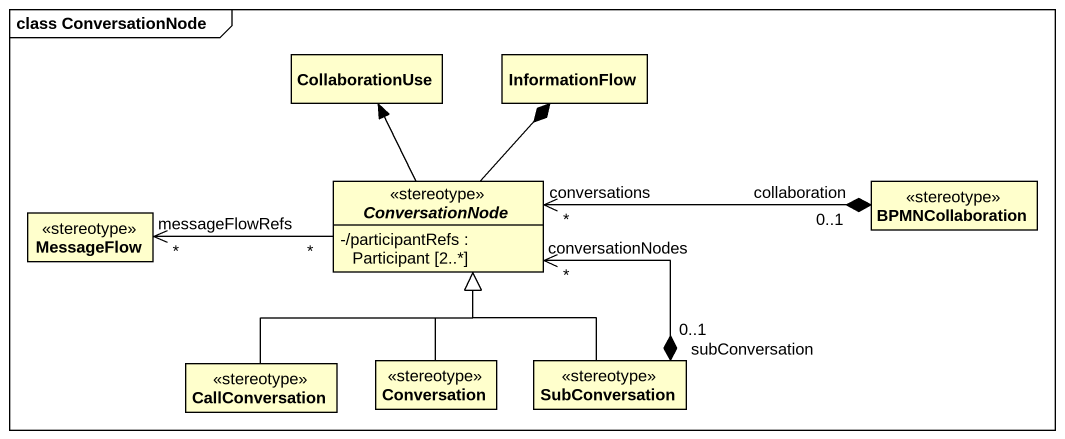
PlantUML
@startuml
mainframe class ConversationNode
hide circle
hide empty members
skinparam classAttributeIconSize 0
class CollaborationUse
class InformationFlow
abstract class ConversationNode <<stereotype>> {
  -/participantRefs : Participant [2..*]
}
class BPMNCollaboration <<stereotype>>
class MessageFlow <<stereotype>>
class CallConversation <<stereotype>>
class Conversation <<stereotype>>
class SubConversation <<stereotype>>
ConversationNode -up-> CollaborationUse
ConversationNode -up-* InformationFlow
ConversationNode "*" -left-> "messageFlowRefs\n*" MessageFlow
BPMNCollaboration "collaboration\n0..1" *-left-> "conversations\n*" ConversationNode
CallConversation -up-|> ConversationNode
Conversation -up-|> ConversationNode
SubConversation "subConversation\n0..1" *-up-> "conversationNodes\n*" ConversationNode
SubConversation -up-|> ConversationNode
@enduml
